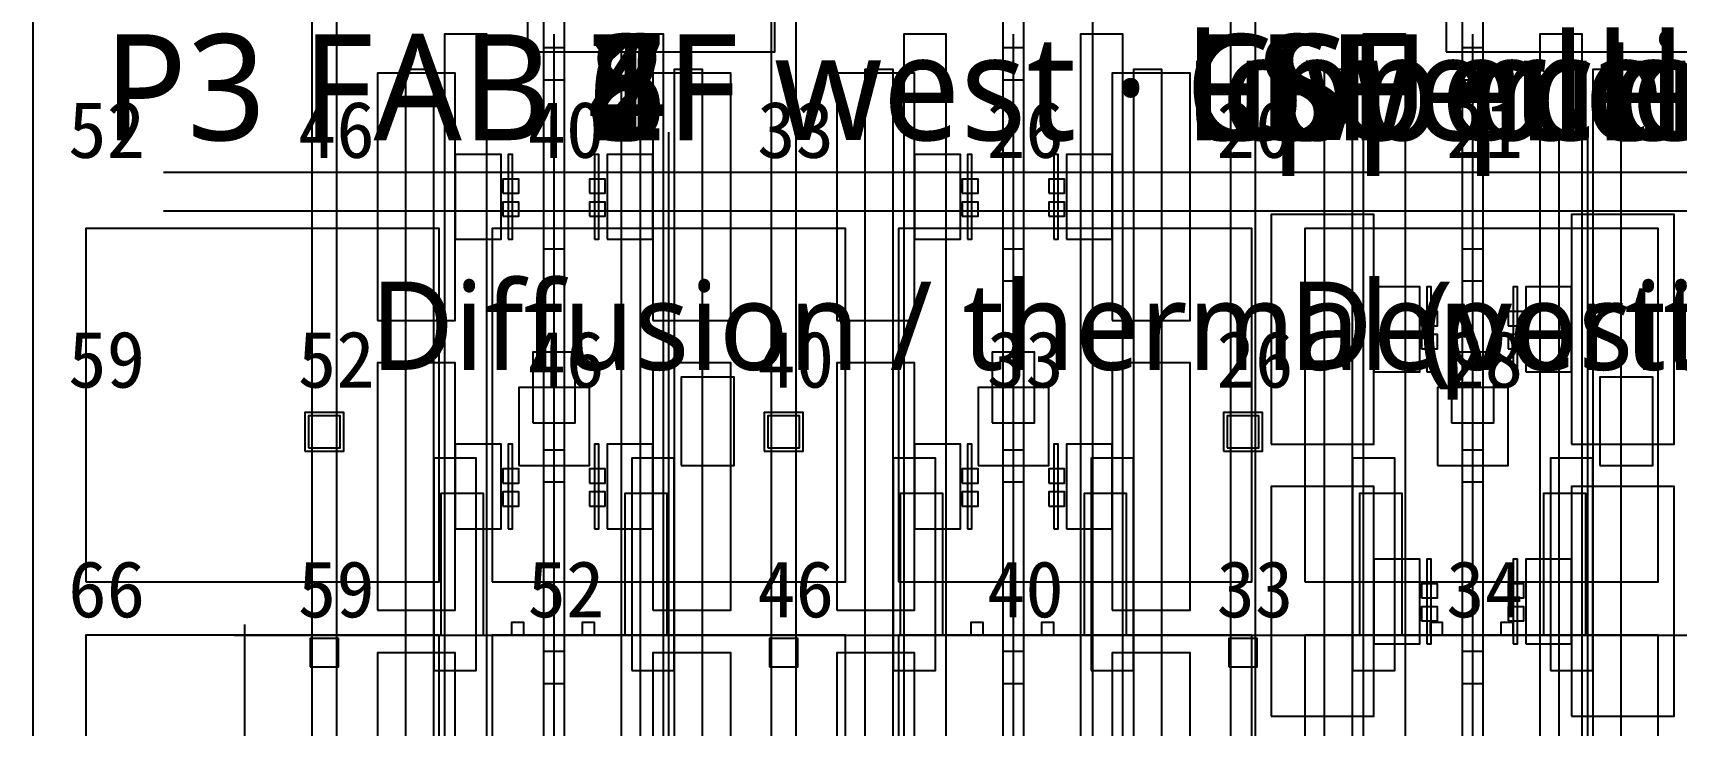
# Model space of a CAD drawing. Header units: metres. Extents: x -1640 to 1560, y -268 to 2338.
# Drawn here: x -280 to -233.49, y 1441.45 to 1461.04 of the extents above; entities that cross this region are included whole.
import ezdxf

# ---------------------------------------------------------------- set-up
doc = ezdxf.new("R2010")
doc.units = ezdxf.units.M
for name, color, linetype in [('1F_CHL', 4, 'Continuous'), ('1F_PUMP', 2, 'Continuous'), ('1F_SCR', 3, 'Continuous'), ('1F_STRUCT_COLUMN', 8, 'Continuous'), ('1F_TEXT', 7, 'Continuous'), ('1F_ZONE', 3, 'Continuous'), ('2F_CSF_LATERAL_RACK_CONCEPT', 9, 'Continuous'), ('2F_RFG', 5, 'Continuous'), ('2F_STRUCT_COLUMN', 8, 'Continuous'), ('2F_TEXT', 7, 'Continuous'), ('2F_VMB', 6, 'Continuous'), ('2F_ZONE', 3, 'Continuous'), ('3F_CLEANROOM_OVERHEAD_PIPE_DUCT_CONCEPT', 9, 'Continuous'), ('3F_CVD', 3, 'Continuous'), ('3F_DIFF', 4, 'Continuous'), ('3F_EHS_EGRESS_DIST_M', 2, 'Continuous'), ('3F_FOUP', 5, 'Continuous'), ('3F_OHT', 9, 'Continuous'), ('3F_OHTV', 1, 'Continuous'), ('3F_STRUCT_COLUMN', 8, 'Continuous'), ('3F_TBAR', 6, 'Continuous'), ('3F_TEXT', 7, 'Continuous'), ('3F_ZONE', 3, 'Continuous'), ('4F_FFU', 1, 'Continuous'), ('4F_STRUCT_PLENUM_TRUSS_CONCEPT', 9, 'Continuous'), ('4F_TEXT', 7, 'Continuous'), ('4F_ZONE', 3, 'Continuous'), ('5F_CHL', 4, 'Continuous'), ('5F_PUMP', 2, 'Continuous'), ('5F_SCR', 3, 'Continuous'), ('5F_STRUCT_COLUMN', 8, 'Continuous'), ('5F_TEXT', 7, 'Continuous'), ('5F_ZONE', 3, 'Continuous'), ('6F_CSF_LATERAL_RACK_CONCEPT', 9, 'Continuous'), ('6F_RFG', 5, 'Continuous'), ('6F_STRUCT_COLUMN', 8, 'Continuous'), ('6F_TEXT', 7, 'Continuous'), ('6F_VMB', 6, 'Continuous'), ('6F_ZONE', 3, 'Continuous'), ('7F_CLEANROOM_OVERHEAD_PIPE_DUCT_CONCEPT', 9, 'Continuous'), ('7F_CVD', 3, 'Continuous'), ('7F_DIFF', 4, 'Continuous'), ('7F_EHS_EGRESS_DIST_M', 2, 'Continuous'), ('7F_FOUP', 5, 'Continuous'), ('7F_OHT', 9, 'Continuous'), ('7F_OHTV', 1, 'Continuous'), ('7F_STRUCT_COLUMN', 8, 'Continuous'), ('7F_TBAR', 6, 'Continuous'), ('7F_TEXT', 7, 'Continuous'), ('7F_ZONE', 3, 'Continuous'), ('8F_FFU', 1, 'Continuous'), ('8F_STRUCT_PLENUM_TRUSS_CONCEPT', 9, 'Continuous'), ('8F_TEXT', 7, 'Continuous'), ('8F_ZONE', 3, 'Continuous'), ('EHS_GAS_SUPPLY', 3, 'Continuous'), ('EHS_PROCESS_EXHAUST', 1, 'Continuous'), ('EHS_TREATED_EXHAUST', 30, 'Continuous'), ('RF_RSC', 4, 'Continuous'), ('UTIL_ELEC.LV_CONCEPT', 2, 'Continuous'), ('UTIL_GAS.SPEC_CONCEPT', 3, 'Continuous'), ('UTIL_PCW.R_CONCEPT', 1, 'Continuous'), ('UTIL_PCW.S_CONCEPT', 6, 'Continuous'), ('UTIL_UPW.R_CONCEPT', 2, 'Continuous'), ('UTIL_UPW.S_CONCEPT', 1, 'Continuous')]:
    doc.layers.add(name, color=color, linetype=linetype)
doc.styles.add('KO', font='malgun.ttf')

msp = doc.modelspace()

# ---------------------------------------------------------------- linework, layer by layer
at = {"layer": '1F_CHL'}
for points in [[(-261.65, 1448.8), (-260.15, 1448.8), (-260.15, 1451.3), (-261.65, 1451.3)], [(-235.65, 1448.8), (-234.15, 1448.8), (-234.15, 1451.3), (-235.65, 1451.3)]]:
    msp.add_lwpolyline(points, close=True, dxfattribs=at)
at = {"layer": '1F_PUMP'}
for points in [[(-268.45, 1444), (-267.25, 1444), (-267.25, 1448), (-268.45, 1448)], [(-263.25, 1444), (-262.05, 1444), (-262.05, 1448), (-263.25, 1448)], [(-255.45, 1444), (-254.25, 1444), (-254.25, 1448), (-255.45, 1448)], [(-250.25, 1444), (-249.05, 1444), (-249.05, 1448), (-250.25, 1448)], [(-242.45, 1444), (-241.25, 1444), (-241.25, 1448), (-242.45, 1448)], [(-237.25, 1444), (-236.05, 1444), (-236.05, 1448), (-237.25, 1448)]]:
    msp.add_lwpolyline(points, close=True, dxfattribs=at)
at = {"layer": '1F_SCR'}
for points in [[(-266.25, 1448.8), (-264.25, 1448.8), (-264.25, 1451), (-266.25, 1451)], [(-253.25, 1448.8), (-251.25, 1448.8), (-251.25, 1451), (-253.25, 1451)], [(-240.25, 1448.8), (-238.25, 1448.8), (-238.25, 1451), (-240.25, 1451)]]:
    msp.add_lwpolyline(points, close=True, dxfattribs=at)
at = {"layer": '1F_STRUCT_COLUMN'}
for points in [[(-272.3, 1449.2), (-271.2, 1449.2), (-271.2, 1450.3), (-272.3, 1450.3)], [(-259.3, 1449.2), (-258.2, 1449.2), (-258.2, 1450.3), (-259.3, 1450.3)], [(-246.3, 1449.2), (-245.2, 1449.2), (-245.2, 1450.3), (-246.3, 1450.3)]]:
    msp.add_lwpolyline(points, close=True, dxfattribs=at)
at = {"layer": '1F_ZONE'}
msp.add_lwpolyline([(-280, 1306), (-3.5, 1306), (-3.5, 1464), (-280, 1464)], close=True, dxfattribs=at)
at = {"layer": '2F_CSF_LATERAL_RACK_CONCEPT'}
for points in [[(-269.45, 1310), (-268.65, 1310), (-268.65, 1460), (-269.45, 1460)], [(-261.85, 1310), (-261.05, 1310), (-261.05, 1460), (-261.85, 1460)], [(-256.45, 1310), (-255.65, 1310), (-255.65, 1460), (-256.45, 1460)], [(-248.85, 1310), (-248.05, 1310), (-248.05, 1460), (-248.85, 1460)], [(-243.45, 1310), (-242.65, 1310), (-242.65, 1460), (-243.45, 1460)], [(-235.85, 1310), (-235.05, 1310), (-235.05, 1460), (-235.85, 1460)]]:
    msp.add_lwpolyline(points, close=True, dxfattribs=at)
at = {"layer": '2F_RFG'}
for points in [[(-268.65, 1443), (-267.45, 1443), (-267.45, 1449), (-268.65, 1449)], [(-263.05, 1443), (-261.85, 1443), (-261.85, 1449), (-263.05, 1449)], [(-255.65, 1443), (-254.45, 1443), (-254.45, 1449), (-255.65, 1449)], [(-250.05, 1443), (-248.85, 1443), (-248.85, 1449), (-250.05, 1449)], [(-242.65, 1443), (-241.45, 1443), (-241.45, 1449), (-242.65, 1449)], [(-237.05, 1443), (-235.85, 1443), (-235.85, 1449), (-237.05, 1449)]]:
    msp.add_lwpolyline(points, close=True, dxfattribs=at)
at = {"layer": '2F_STRUCT_COLUMN'}
for points in [[(-272.2, 1449.3), (-271.3, 1449.3), (-271.3, 1450.2), (-272.2, 1450.2)], [(-259.2, 1449.3), (-258.3, 1449.3), (-258.3, 1450.2), (-259.2, 1450.2)], [(-246.2, 1449.3), (-245.3, 1449.3), (-245.3, 1450.2), (-246.2, 1450.2)]]:
    msp.add_lwpolyline(points, close=True, dxfattribs=at)
at = {"layer": '2F_VMB'}
for points in [[(-265.85, 1450), (-264.65, 1450), (-264.65, 1452), (-265.85, 1452)], [(-252.85, 1450), (-251.65, 1450), (-251.65, 1452), (-252.85, 1452)], [(-239.85, 1450), (-238.65, 1450), (-238.65, 1452), (-239.85, 1452)]]:
    msp.add_lwpolyline(points, close=True, dxfattribs=at)
at = {"layer": '2F_ZONE'}
msp.add_lwpolyline([(-280, 1306), (-3.5, 1306), (-3.5, 1464), (-280, 1464)], close=True, dxfattribs=at)
at = {"layer": '3F_CLEANROOM_OVERHEAD_PIPE_DUCT_CONCEPT'}
for points in [[(-268.35, 1309), (-267.15, 1309), (-267.15, 1461), (-268.35, 1461)], [(-263.35, 1309), (-262.15, 1309), (-262.15, 1461), (-263.35, 1461)], [(-255.35, 1309), (-254.15, 1309), (-254.15, 1461), (-255.35, 1461)], [(-250.35, 1309), (-249.15, 1309), (-249.15, 1461), (-250.35, 1461)], [(-242.35, 1309), (-241.15, 1309), (-241.15, 1461), (-242.35, 1461)], [(-237.35, 1309), (-236.15, 1309), (-236.15, 1461), (-237.35, 1461)]]:
    msp.add_lwpolyline(points, close=True, dxfattribs=at)
at = {"layer": '3F_CVD'}
for points in [[(-244.95, 1449.4), (-242.05, 1449.4), (-242.05, 1455.9), (-244.95, 1455.9)], [(-236.45, 1449.4), (-233.55, 1449.4), (-233.55, 1455.9), (-236.45, 1455.9)], [(-242.05, 1451.45), (-240.75, 1451.45), (-240.75, 1453.85), (-242.05, 1453.85)], [(-237.75, 1451.45), (-236.45, 1451.45), (-236.45, 1453.85), (-237.75, 1453.85)], [(-244.95, 1441.7), (-242.05, 1441.7), (-242.05, 1448.2), (-244.95, 1448.2)], [(-236.45, 1441.7), (-233.55, 1441.7), (-233.55, 1448.2), (-236.45, 1448.2)], [(-242.05, 1443.75), (-240.75, 1443.75), (-240.75, 1446.15), (-242.05, 1446.15)], [(-237.75, 1443.75), (-236.45, 1443.75), (-236.45, 1446.15), (-237.75, 1446.15)]]:
    msp.add_lwpolyline(points, close=True, dxfattribs=at)
at = {"layer": '3F_DIFF'}
for points in [[(-270.25, 1452.9), (-268.05, 1452.9), (-268.05, 1459.9), (-270.25, 1459.9)], [(-262.45, 1452.9), (-260.25, 1452.9), (-260.25, 1459.9), (-262.45, 1459.9)], [(-257.25, 1452.9), (-255.05, 1452.9), (-255.05, 1459.9), (-257.25, 1459.9)], [(-249.45, 1452.9), (-247.25, 1452.9), (-247.25, 1459.9), (-249.45, 1459.9)], [(-268.05, 1455.2), (-266.75, 1455.2), (-266.75, 1457.6), (-268.05, 1457.6)], [(-263.75, 1455.2), (-262.45, 1455.2), (-262.45, 1457.6), (-263.75, 1457.6)], [(-255.05, 1455.2), (-253.75, 1455.2), (-253.75, 1457.6), (-255.05, 1457.6)], [(-250.75, 1455.2), (-249.45, 1455.2), (-249.45, 1457.6), (-250.75, 1457.6)], [(-270.25, 1444.7), (-268.05, 1444.7), (-268.05, 1451.7), (-270.25, 1451.7)], [(-262.45, 1444.7), (-260.25, 1444.7), (-260.25, 1451.7), (-262.45, 1451.7)], [(-257.25, 1444.7), (-255.05, 1444.7), (-255.05, 1451.7), (-257.25, 1451.7)], [(-249.45, 1444.7), (-247.25, 1444.7), (-247.25, 1451.7), (-249.45, 1451.7)], [(-268.05, 1447), (-266.75, 1447), (-266.75, 1449.4), (-268.05, 1449.4)], [(-263.75, 1447), (-262.45, 1447), (-262.45, 1449.4), (-263.75, 1449.4)], [(-255.05, 1447), (-253.75, 1447), (-253.75, 1449.4), (-255.05, 1449.4)], [(-250.75, 1447), (-249.45, 1447), (-249.45, 1449.4), (-250.75, 1449.4)], [(-270.25, 1436.5), (-268.05, 1436.5), (-268.05, 1443.5), (-270.25, 1443.5)], [(-262.45, 1436.5), (-260.25, 1436.5), (-260.25, 1443.5), (-262.45, 1443.5)], [(-257.25, 1436.5), (-255.05, 1436.5), (-255.05, 1443.5), (-257.25, 1443.5)], [(-249.45, 1436.5), (-247.25, 1436.5), (-247.25, 1443.5), (-249.45, 1443.5)]]:
    msp.add_lwpolyline(points, close=True, dxfattribs=at)
at = {"layer": '3F_FOUP'}
for points in [[(-266.7, 1456.5), (-266.25, 1456.5), (-266.25, 1456.9), (-266.7, 1456.9)], [(-264.25, 1456.5), (-263.8, 1456.5), (-263.8, 1456.9), (-264.25, 1456.9)], [(-253.7, 1456.5), (-253.25, 1456.5), (-253.25, 1456.9), (-253.7, 1456.9)], [(-251.25, 1456.5), (-250.8, 1456.5), (-250.8, 1456.9), (-251.25, 1456.9)], [(-266.7, 1455.85), (-266.25, 1455.85), (-266.25, 1456.25), (-266.7, 1456.25)], [(-264.25, 1455.85), (-263.8, 1455.85), (-263.8, 1456.25), (-264.25, 1456.25)], [(-253.7, 1455.85), (-253.25, 1455.85), (-253.25, 1456.25), (-253.7, 1456.25)], [(-251.25, 1455.85), (-250.8, 1455.85), (-250.8, 1456.25), (-251.25, 1456.25)], [(-240.7, 1452.75), (-240.25, 1452.75), (-240.25, 1453.15), (-240.7, 1453.15)], [(-238.25, 1452.75), (-237.8, 1452.75), (-237.8, 1453.15), (-238.25, 1453.15)], [(-240.7, 1452.1), (-240.25, 1452.1), (-240.25, 1452.5), (-240.7, 1452.5)], [(-238.25, 1452.1), (-237.8, 1452.1), (-237.8, 1452.5), (-238.25, 1452.5)], [(-266.7, 1448.3), (-266.25, 1448.3), (-266.25, 1448.7), (-266.7, 1448.7)], [(-264.25, 1448.3), (-263.8, 1448.3), (-263.8, 1448.7), (-264.25, 1448.7)], [(-253.7, 1448.3), (-253.25, 1448.3), (-253.25, 1448.7), (-253.7, 1448.7)], [(-251.25, 1448.3), (-250.8, 1448.3), (-250.8, 1448.7), (-251.25, 1448.7)], [(-266.7, 1447.65), (-266.25, 1447.65), (-266.25, 1448.05), (-266.7, 1448.05)], [(-264.25, 1447.65), (-263.8, 1447.65), (-263.8, 1448.05), (-264.25, 1448.05)], [(-253.7, 1447.65), (-253.25, 1447.65), (-253.25, 1448.05), (-253.7, 1448.05)], [(-251.25, 1447.65), (-250.8, 1447.65), (-250.8, 1448.05), (-251.25, 1448.05)], [(-240.7, 1445.05), (-240.25, 1445.05), (-240.25, 1445.45), (-240.7, 1445.45)], [(-238.25, 1445.05), (-237.8, 1445.05), (-237.8, 1445.45), (-238.25, 1445.45)], [(-240.7, 1444.4), (-240.25, 1444.4), (-240.25, 1444.8), (-240.7, 1444.8)], [(-238.25, 1444.4), (-237.8, 1444.4), (-237.8, 1444.8), (-238.25, 1444.8)]]:
    msp.add_lwpolyline(points, close=True, dxfattribs=at)
at = {"layer": '3F_OHT'}
for p, q in [((-265.25, 1389), (-265.25, 1461)), ((-252.25, 1389), (-252.25, 1461)), ((-239.25, 1389), (-239.25, 1461))]:
    msp.add_line(p, q, dxfattribs=at)
at = {"layer": '3F_OHTV'}
for points in [[(-265.55, 1459.71), (-264.95, 1459.71), (-264.95, 1460.61), (-265.55, 1460.61)], [(-252.55, 1459.71), (-251.95, 1459.71), (-251.95, 1460.61), (-252.55, 1460.61)], [(-239.55, 1459.71), (-238.95, 1459.71), (-238.95, 1460.61), (-239.55, 1460.61)], [(-265.55, 1454.02), (-264.95, 1454.02), (-264.95, 1454.92), (-265.55, 1454.92)], [(-252.55, 1454.02), (-251.95, 1454.02), (-251.95, 1454.92), (-252.55, 1454.92)], [(-239.55, 1454.02), (-238.95, 1454.02), (-238.95, 1454.92), (-239.55, 1454.92)], [(-265.55, 1448.33), (-264.95, 1448.33), (-264.95, 1449.23), (-265.55, 1449.23)], [(-252.55, 1448.33), (-251.95, 1448.33), (-251.95, 1449.23), (-252.55, 1449.23)], [(-239.55, 1448.33), (-238.95, 1448.33), (-238.95, 1449.23), (-239.55, 1449.23)], [(-265.55, 1442.63), (-264.95, 1442.63), (-264.95, 1443.53), (-265.55, 1443.53)], [(-252.55, 1442.63), (-251.95, 1442.63), (-251.95, 1443.53), (-252.55, 1443.53)], [(-239.55, 1442.63), (-238.95, 1442.63), (-238.95, 1443.53), (-239.55, 1443.53)]]:
    msp.add_lwpolyline(points, close=True, dxfattribs=at)
at = {"layer": '3F_STRUCT_COLUMN'}
for points in [[(-272.15, 1443.1), (-271.35, 1443.1), (-271.35, 1443.9), (-272.15, 1443.9)], [(-259.15, 1443.1), (-258.35, 1443.1), (-258.35, 1443.9), (-259.15, 1443.9)], [(-246.15, 1443.1), (-245.35, 1443.1), (-245.35, 1443.9), (-246.15, 1443.9)]]:
    msp.add_lwpolyline(points, close=True, dxfattribs=at)
at = {"layer": '3F_TBAR'}
for points in [[(-266.55, 1455.2), (-266.43, 1455.2), (-266.43, 1457.6), (-266.55, 1457.6)], [(-264.1, 1455.2), (-263.98, 1455.2), (-263.98, 1457.6), (-264.1, 1457.6)], [(-253.55, 1455.2), (-253.43, 1455.2), (-253.43, 1457.6), (-253.55, 1457.6)], [(-251.1, 1455.2), (-250.98, 1455.2), (-250.98, 1457.6), (-251.1, 1457.6)], [(-240.55, 1451.45), (-240.43, 1451.45), (-240.43, 1453.85), (-240.55, 1453.85)], [(-238.1, 1451.45), (-237.98, 1451.45), (-237.98, 1453.85), (-238.1, 1453.85)], [(-266.55, 1447), (-266.43, 1447), (-266.43, 1449.4), (-266.55, 1449.4)], [(-264.1, 1447), (-263.98, 1447), (-263.98, 1449.4), (-264.1, 1449.4)], [(-253.55, 1447), (-253.43, 1447), (-253.43, 1449.4), (-253.55, 1449.4)], [(-251.1, 1447), (-250.98, 1447), (-250.98, 1449.4), (-251.1, 1449.4)], [(-240.55, 1443.75), (-240.43, 1443.75), (-240.43, 1446.15), (-240.55, 1446.15)], [(-238.1, 1443.75), (-237.98, 1443.75), (-237.98, 1446.15), (-238.1, 1446.15)]]:
    msp.add_lwpolyline(points, close=True, dxfattribs=at)
at = {"layer": '3F_ZONE'}
msp.add_lwpolyline([(-280, 1306), (-3.5, 1306), (-3.5, 1464), (-280, 1464)], close=True, dxfattribs=at)
at = {"layer": '4F_FFU'}
for points in [[(-278.5, 1445.5), (-268.5, 1445.5), (-268.5, 1455.5), (-278.5, 1455.5)], [(-267, 1445.5), (-257, 1445.5), (-257, 1455.5), (-267, 1455.5)], [(-255.5, 1445.5), (-245.5, 1445.5), (-245.5, 1455.5), (-255.5, 1455.5)], [(-244, 1445.5), (-234, 1445.5), (-234, 1455.5), (-244, 1455.5)], [(-278.5, 1434), (-268.5, 1434), (-268.5, 1444), (-278.5, 1444)], [(-267, 1434), (-257, 1434), (-257, 1444), (-267, 1444)], [(-255.5, 1434), (-245.5, 1434), (-245.5, 1444), (-255.5, 1444)], [(-244, 1434), (-234, 1434), (-234, 1444), (-244, 1444)]]:
    msp.add_lwpolyline(points, close=True, dxfattribs=at)
at = {"layer": '4F_STRUCT_PLENUM_TRUSS_CONCEPT'}
for points in [[(-272.1, 1306), (-271.4, 1306), (-271.4, 1464), (-272.1, 1464)], [(-259.1, 1306), (-258.4, 1306), (-258.4, 1464), (-259.1, 1464)], [(-246.1, 1306), (-245.4, 1306), (-245.4, 1464), (-246.1, 1464)]]:
    msp.add_lwpolyline(points, close=True, dxfattribs=at)
at = {"layer": '4F_ZONE'}
msp.add_lwpolyline([(-280, 1306), (-3.5, 1306), (-3.5, 1464), (-280, 1464)], close=True, dxfattribs=at)
at = {"layer": '5F_CHL'}
for points in [[(-261.65, 1448.8), (-260.15, 1448.8), (-260.15, 1451.3), (-261.65, 1451.3)], [(-235.65, 1448.8), (-234.15, 1448.8), (-234.15, 1451.3), (-235.65, 1451.3)]]:
    msp.add_lwpolyline(points, close=True, dxfattribs=at)
at = {"layer": '5F_PUMP'}
for points in [[(-268.45, 1444), (-267.25, 1444), (-267.25, 1448), (-268.45, 1448)], [(-263.25, 1444), (-262.05, 1444), (-262.05, 1448), (-263.25, 1448)], [(-255.45, 1444), (-254.25, 1444), (-254.25, 1448), (-255.45, 1448)], [(-250.25, 1444), (-249.05, 1444), (-249.05, 1448), (-250.25, 1448)], [(-242.45, 1444), (-241.25, 1444), (-241.25, 1448), (-242.45, 1448)], [(-237.25, 1444), (-236.05, 1444), (-236.05, 1448), (-237.25, 1448)]]:
    msp.add_lwpolyline(points, close=True, dxfattribs=at)
at = {"layer": '5F_SCR'}
for points in [[(-266.25, 1448.8), (-264.25, 1448.8), (-264.25, 1451), (-266.25, 1451)], [(-253.25, 1448.8), (-251.25, 1448.8), (-251.25, 1451), (-253.25, 1451)], [(-240.25, 1448.8), (-238.25, 1448.8), (-238.25, 1451), (-240.25, 1451)]]:
    msp.add_lwpolyline(points, close=True, dxfattribs=at)
at = {"layer": '5F_STRUCT_COLUMN'}
for points in [[(-272.3, 1449.2), (-271.2, 1449.2), (-271.2, 1450.3), (-272.3, 1450.3)], [(-259.3, 1449.2), (-258.2, 1449.2), (-258.2, 1450.3), (-259.3, 1450.3)], [(-246.3, 1449.2), (-245.2, 1449.2), (-245.2, 1450.3), (-246.3, 1450.3)]]:
    msp.add_lwpolyline(points, close=True, dxfattribs=at)
at = {"layer": '5F_ZONE'}
msp.add_lwpolyline([(-280, 1306), (-3.5, 1306), (-3.5, 1464), (-280, 1464)], close=True, dxfattribs=at)
at = {"layer": '6F_CSF_LATERAL_RACK_CONCEPT'}
for points in [[(-269.45, 1310), (-268.65, 1310), (-268.65, 1460), (-269.45, 1460)], [(-261.85, 1310), (-261.05, 1310), (-261.05, 1460), (-261.85, 1460)], [(-256.45, 1310), (-255.65, 1310), (-255.65, 1460), (-256.45, 1460)], [(-248.85, 1310), (-248.05, 1310), (-248.05, 1460), (-248.85, 1460)], [(-243.45, 1310), (-242.65, 1310), (-242.65, 1460), (-243.45, 1460)], [(-235.85, 1310), (-235.05, 1310), (-235.05, 1460), (-235.85, 1460)]]:
    msp.add_lwpolyline(points, close=True, dxfattribs=at)
at = {"layer": '6F_RFG'}
for points in [[(-268.65, 1443), (-267.45, 1443), (-267.45, 1449), (-268.65, 1449)], [(-263.05, 1443), (-261.85, 1443), (-261.85, 1449), (-263.05, 1449)], [(-255.65, 1443), (-254.45, 1443), (-254.45, 1449), (-255.65, 1449)], [(-250.05, 1443), (-248.85, 1443), (-248.85, 1449), (-250.05, 1449)], [(-242.65, 1443), (-241.45, 1443), (-241.45, 1449), (-242.65, 1449)], [(-237.05, 1443), (-235.85, 1443), (-235.85, 1449), (-237.05, 1449)]]:
    msp.add_lwpolyline(points, close=True, dxfattribs=at)
at = {"layer": '6F_STRUCT_COLUMN'}
for points in [[(-272.2, 1449.3), (-271.3, 1449.3), (-271.3, 1450.2), (-272.2, 1450.2)], [(-259.2, 1449.3), (-258.3, 1449.3), (-258.3, 1450.2), (-259.2, 1450.2)], [(-246.2, 1449.3), (-245.3, 1449.3), (-245.3, 1450.2), (-246.2, 1450.2)]]:
    msp.add_lwpolyline(points, close=True, dxfattribs=at)
at = {"layer": '6F_VMB'}
for points in [[(-265.85, 1450), (-264.65, 1450), (-264.65, 1452), (-265.85, 1452)], [(-252.85, 1450), (-251.65, 1450), (-251.65, 1452), (-252.85, 1452)], [(-239.85, 1450), (-238.65, 1450), (-238.65, 1452), (-239.85, 1452)]]:
    msp.add_lwpolyline(points, close=True, dxfattribs=at)
at = {"layer": '6F_ZONE'}
msp.add_lwpolyline([(-280, 1306), (-3.5, 1306), (-3.5, 1464), (-280, 1464)], close=True, dxfattribs=at)
at = {"layer": '7F_CLEANROOM_OVERHEAD_PIPE_DUCT_CONCEPT'}
for points in [[(-268.35, 1309), (-267.15, 1309), (-267.15, 1461), (-268.35, 1461)], [(-263.35, 1309), (-262.15, 1309), (-262.15, 1461), (-263.35, 1461)], [(-255.35, 1309), (-254.15, 1309), (-254.15, 1461), (-255.35, 1461)], [(-250.35, 1309), (-249.15, 1309), (-249.15, 1461), (-250.35, 1461)], [(-242.35, 1309), (-241.15, 1309), (-241.15, 1461), (-242.35, 1461)], [(-237.35, 1309), (-236.15, 1309), (-236.15, 1461), (-237.35, 1461)]]:
    msp.add_lwpolyline(points, close=True, dxfattribs=at)
at = {"layer": '7F_CVD'}
for points in [[(-244.95, 1449.4), (-242.05, 1449.4), (-242.05, 1455.9), (-244.95, 1455.9)], [(-236.45, 1449.4), (-233.55, 1449.4), (-233.55, 1455.9), (-236.45, 1455.9)], [(-242.05, 1451.45), (-240.75, 1451.45), (-240.75, 1453.85), (-242.05, 1453.85)], [(-237.75, 1451.45), (-236.45, 1451.45), (-236.45, 1453.85), (-237.75, 1453.85)], [(-244.95, 1441.7), (-242.05, 1441.7), (-242.05, 1448.2), (-244.95, 1448.2)], [(-236.45, 1441.7), (-233.55, 1441.7), (-233.55, 1448.2), (-236.45, 1448.2)], [(-242.05, 1443.75), (-240.75, 1443.75), (-240.75, 1446.15), (-242.05, 1446.15)], [(-237.75, 1443.75), (-236.45, 1443.75), (-236.45, 1446.15), (-237.75, 1446.15)]]:
    msp.add_lwpolyline(points, close=True, dxfattribs=at)
at = {"layer": '7F_DIFF'}
for points in [[(-270.25, 1452.9), (-268.05, 1452.9), (-268.05, 1459.9), (-270.25, 1459.9)], [(-262.45, 1452.9), (-260.25, 1452.9), (-260.25, 1459.9), (-262.45, 1459.9)], [(-257.25, 1452.9), (-255.05, 1452.9), (-255.05, 1459.9), (-257.25, 1459.9)], [(-249.45, 1452.9), (-247.25, 1452.9), (-247.25, 1459.9), (-249.45, 1459.9)], [(-268.05, 1455.2), (-266.75, 1455.2), (-266.75, 1457.6), (-268.05, 1457.6)], [(-263.75, 1455.2), (-262.45, 1455.2), (-262.45, 1457.6), (-263.75, 1457.6)], [(-255.05, 1455.2), (-253.75, 1455.2), (-253.75, 1457.6), (-255.05, 1457.6)], [(-250.75, 1455.2), (-249.45, 1455.2), (-249.45, 1457.6), (-250.75, 1457.6)], [(-270.25, 1444.7), (-268.05, 1444.7), (-268.05, 1451.7), (-270.25, 1451.7)], [(-262.45, 1444.7), (-260.25, 1444.7), (-260.25, 1451.7), (-262.45, 1451.7)], [(-257.25, 1444.7), (-255.05, 1444.7), (-255.05, 1451.7), (-257.25, 1451.7)], [(-249.45, 1444.7), (-247.25, 1444.7), (-247.25, 1451.7), (-249.45, 1451.7)], [(-268.05, 1447), (-266.75, 1447), (-266.75, 1449.4), (-268.05, 1449.4)], [(-263.75, 1447), (-262.45, 1447), (-262.45, 1449.4), (-263.75, 1449.4)], [(-255.05, 1447), (-253.75, 1447), (-253.75, 1449.4), (-255.05, 1449.4)], [(-250.75, 1447), (-249.45, 1447), (-249.45, 1449.4), (-250.75, 1449.4)], [(-270.25, 1436.5), (-268.05, 1436.5), (-268.05, 1443.5), (-270.25, 1443.5)], [(-262.45, 1436.5), (-260.25, 1436.5), (-260.25, 1443.5), (-262.45, 1443.5)], [(-257.25, 1436.5), (-255.05, 1436.5), (-255.05, 1443.5), (-257.25, 1443.5)], [(-249.45, 1436.5), (-247.25, 1436.5), (-247.25, 1443.5), (-249.45, 1443.5)]]:
    msp.add_lwpolyline(points, close=True, dxfattribs=at)
at = {"layer": '7F_FOUP'}
for points in [[(-266.7, 1456.5), (-266.25, 1456.5), (-266.25, 1456.9), (-266.7, 1456.9)], [(-264.25, 1456.5), (-263.8, 1456.5), (-263.8, 1456.9), (-264.25, 1456.9)], [(-253.7, 1456.5), (-253.25, 1456.5), (-253.25, 1456.9), (-253.7, 1456.9)], [(-251.25, 1456.5), (-250.8, 1456.5), (-250.8, 1456.9), (-251.25, 1456.9)], [(-266.7, 1455.85), (-266.25, 1455.85), (-266.25, 1456.25), (-266.7, 1456.25)], [(-264.25, 1455.85), (-263.8, 1455.85), (-263.8, 1456.25), (-264.25, 1456.25)], [(-253.7, 1455.85), (-253.25, 1455.85), (-253.25, 1456.25), (-253.7, 1456.25)], [(-251.25, 1455.85), (-250.8, 1455.85), (-250.8, 1456.25), (-251.25, 1456.25)], [(-240.7, 1452.75), (-240.25, 1452.75), (-240.25, 1453.15), (-240.7, 1453.15)], [(-238.25, 1452.75), (-237.8, 1452.75), (-237.8, 1453.15), (-238.25, 1453.15)], [(-240.7, 1452.1), (-240.25, 1452.1), (-240.25, 1452.5), (-240.7, 1452.5)], [(-238.25, 1452.1), (-237.8, 1452.1), (-237.8, 1452.5), (-238.25, 1452.5)], [(-266.7, 1448.3), (-266.25, 1448.3), (-266.25, 1448.7), (-266.7, 1448.7)], [(-264.25, 1448.3), (-263.8, 1448.3), (-263.8, 1448.7), (-264.25, 1448.7)], [(-253.7, 1448.3), (-253.25, 1448.3), (-253.25, 1448.7), (-253.7, 1448.7)], [(-251.25, 1448.3), (-250.8, 1448.3), (-250.8, 1448.7), (-251.25, 1448.7)], [(-266.7, 1447.65), (-266.25, 1447.65), (-266.25, 1448.05), (-266.7, 1448.05)], [(-264.25, 1447.65), (-263.8, 1447.65), (-263.8, 1448.05), (-264.25, 1448.05)], [(-253.7, 1447.65), (-253.25, 1447.65), (-253.25, 1448.05), (-253.7, 1448.05)], [(-251.25, 1447.65), (-250.8, 1447.65), (-250.8, 1448.05), (-251.25, 1448.05)], [(-240.7, 1445.05), (-240.25, 1445.05), (-240.25, 1445.45), (-240.7, 1445.45)], [(-238.25, 1445.05), (-237.8, 1445.05), (-237.8, 1445.45), (-238.25, 1445.45)], [(-240.7, 1444.4), (-240.25, 1444.4), (-240.25, 1444.8), (-240.7, 1444.8)], [(-238.25, 1444.4), (-237.8, 1444.4), (-237.8, 1444.8), (-238.25, 1444.8)]]:
    msp.add_lwpolyline(points, close=True, dxfattribs=at)
at = {"layer": '7F_OHT'}
for p, q in [((-265.25, 1389), (-265.25, 1461)), ((-252.25, 1389), (-252.25, 1461)), ((-239.25, 1389), (-239.25, 1461))]:
    msp.add_line(p, q, dxfattribs=at)
at = {"layer": '7F_OHTV'}
for points in [[(-265.55, 1459.71), (-264.95, 1459.71), (-264.95, 1460.61), (-265.55, 1460.61)], [(-252.55, 1459.71), (-251.95, 1459.71), (-251.95, 1460.61), (-252.55, 1460.61)], [(-239.55, 1459.71), (-238.95, 1459.71), (-238.95, 1460.61), (-239.55, 1460.61)], [(-265.55, 1454.02), (-264.95, 1454.02), (-264.95, 1454.92), (-265.55, 1454.92)], [(-252.55, 1454.02), (-251.95, 1454.02), (-251.95, 1454.92), (-252.55, 1454.92)], [(-239.55, 1454.02), (-238.95, 1454.02), (-238.95, 1454.92), (-239.55, 1454.92)], [(-265.55, 1448.33), (-264.95, 1448.33), (-264.95, 1449.23), (-265.55, 1449.23)], [(-252.55, 1448.33), (-251.95, 1448.33), (-251.95, 1449.23), (-252.55, 1449.23)], [(-239.55, 1448.33), (-238.95, 1448.33), (-238.95, 1449.23), (-239.55, 1449.23)], [(-265.55, 1442.63), (-264.95, 1442.63), (-264.95, 1443.53), (-265.55, 1443.53)], [(-252.55, 1442.63), (-251.95, 1442.63), (-251.95, 1443.53), (-252.55, 1443.53)], [(-239.55, 1442.63), (-238.95, 1442.63), (-238.95, 1443.53), (-239.55, 1443.53)]]:
    msp.add_lwpolyline(points, close=True, dxfattribs=at)
at = {"layer": '7F_STRUCT_COLUMN'}
for points in [[(-272.15, 1443.1), (-271.35, 1443.1), (-271.35, 1443.9), (-272.15, 1443.9)], [(-259.15, 1443.1), (-258.35, 1443.1), (-258.35, 1443.9), (-259.15, 1443.9)], [(-246.15, 1443.1), (-245.35, 1443.1), (-245.35, 1443.9), (-246.15, 1443.9)]]:
    msp.add_lwpolyline(points, close=True, dxfattribs=at)
at = {"layer": '7F_TBAR'}
for points in [[(-266.55, 1455.2), (-266.43, 1455.2), (-266.43, 1457.6), (-266.55, 1457.6)], [(-264.1, 1455.2), (-263.98, 1455.2), (-263.98, 1457.6), (-264.1, 1457.6)], [(-253.55, 1455.2), (-253.43, 1455.2), (-253.43, 1457.6), (-253.55, 1457.6)], [(-251.1, 1455.2), (-250.98, 1455.2), (-250.98, 1457.6), (-251.1, 1457.6)], [(-240.55, 1451.45), (-240.43, 1451.45), (-240.43, 1453.85), (-240.55, 1453.85)], [(-238.1, 1451.45), (-237.98, 1451.45), (-237.98, 1453.85), (-238.1, 1453.85)], [(-266.55, 1447), (-266.43, 1447), (-266.43, 1449.4), (-266.55, 1449.4)], [(-264.1, 1447), (-263.98, 1447), (-263.98, 1449.4), (-264.1, 1449.4)], [(-253.55, 1447), (-253.43, 1447), (-253.43, 1449.4), (-253.55, 1449.4)], [(-251.1, 1447), (-250.98, 1447), (-250.98, 1449.4), (-251.1, 1449.4)], [(-240.55, 1443.75), (-240.43, 1443.75), (-240.43, 1446.15), (-240.55, 1446.15)], [(-238.1, 1443.75), (-237.98, 1443.75), (-237.98, 1446.15), (-238.1, 1446.15)]]:
    msp.add_lwpolyline(points, close=True, dxfattribs=at)
at = {"layer": '7F_ZONE'}
msp.add_lwpolyline([(-280, 1306), (-3.5, 1306), (-3.5, 1464), (-280, 1464)], close=True, dxfattribs=at)
at = {"layer": '8F_FFU'}
for points in [[(-278.5, 1445.5), (-268.5, 1445.5), (-268.5, 1455.5), (-278.5, 1455.5)], [(-267, 1445.5), (-257, 1445.5), (-257, 1455.5), (-267, 1455.5)], [(-255.5, 1445.5), (-245.5, 1445.5), (-245.5, 1455.5), (-255.5, 1455.5)], [(-244, 1445.5), (-234, 1445.5), (-234, 1455.5), (-244, 1455.5)], [(-278.5, 1434), (-268.5, 1434), (-268.5, 1444), (-278.5, 1444)], [(-267, 1434), (-257, 1434), (-257, 1444), (-267, 1444)], [(-255.5, 1434), (-245.5, 1434), (-245.5, 1444), (-255.5, 1444)], [(-244, 1434), (-234, 1434), (-234, 1444), (-244, 1444)]]:
    msp.add_lwpolyline(points, close=True, dxfattribs=at)
at = {"layer": '8F_STRUCT_PLENUM_TRUSS_CONCEPT'}
for points in [[(-272.1, 1306), (-271.4, 1306), (-271.4, 1464), (-272.1, 1464)], [(-259.1, 1306), (-258.4, 1306), (-258.4, 1464), (-259.1, 1464)], [(-246.1, 1306), (-245.4, 1306), (-245.4, 1464), (-246.1, 1464)]]:
    msp.add_lwpolyline(points, close=True, dxfattribs=at)
at = {"layer": '8F_ZONE'}
msp.add_lwpolyline([(-280, 1306), (-3.5, 1306), (-3.5, 1464), (-280, 1464)], close=True, dxfattribs=at)
at = {"layer": 'EHS_GAS_SUPPLY'}
for points in [[(-264.45, 1444), (-264.1, 1444), (-264.1, 1444.35), (-264.45, 1444.35)], [(-264.45, 1444), (-264.1, 1444), (-264.1, 1444.35), (-264.45, 1444.35)], [(-251.45, 1444), (-251.1, 1444), (-251.1, 1444.35), (-251.45, 1444.35)], [(-251.45, 1444), (-251.1, 1444), (-251.1, 1444.35), (-251.45, 1444.35)], [(-238.45, 1444), (-238.1, 1444), (-238.1, 1444.35), (-238.45, 1444.35)], [(-238.45, 1444), (-238.1, 1444), (-238.1, 1444.35), (-238.45, 1444.35)]]:
    msp.add_lwpolyline(points, close=True, dxfattribs=at)
at = {"layer": 'EHS_PROCESS_EXHAUST'}
for points in [[(-266.45, 1444), (-266.1, 1444), (-266.1, 1444.35), (-266.45, 1444.35)], [(-266.45, 1444), (-266.1, 1444), (-266.1, 1444.35), (-266.45, 1444.35)], [(-253.45, 1444), (-253.1, 1444), (-253.1, 1444.35), (-253.45, 1444.35)], [(-253.45, 1444), (-253.1, 1444), (-253.1, 1444.35), (-253.45, 1444.35)], [(-240.45, 1444), (-240.1, 1444), (-240.1, 1444.35), (-240.45, 1444.35)], [(-240.45, 1444), (-240.1, 1444), (-240.1, 1444.35), (-240.45, 1444.35)]]:
    msp.add_lwpolyline(points, close=True, dxfattribs=at)
at = {"layer": 'EHS_TREATED_EXHAUST'}
for points in [[(-265.55, 1310), (-264.95, 1310), (-264.95, 1472), (-265.55, 1472)], [(-265.55, 1310), (-264.95, 1310), (-264.95, 1472), (-265.55, 1472)], [(-252.55, 1310), (-251.95, 1310), (-251.95, 1472), (-252.55, 1472)], [(-252.55, 1310), (-251.95, 1310), (-251.95, 1472), (-252.55, 1472)], [(-239.55, 1310), (-238.95, 1310), (-238.95, 1472), (-239.55, 1472)], [(-239.55, 1310), (-238.95, 1310), (-238.95, 1472), (-239.55, 1472)]]:
    msp.add_lwpolyline(points, close=True, dxfattribs=at)
at = {"layer": 'RF_RSC'}
for points in [[(-266, 1460.5), (-259, 1460.5), (-259, 1465.5), (-266, 1465.5)], [(-240, 1460.5), (-233, 1460.5), (-233, 1465.5), (-240, 1465.5)]]:
    msp.add_lwpolyline(points, close=True, dxfattribs=at)
at = {"layer": 'UTIL_ELEC.LV_CONCEPT'}
msp.add_line((-250, 1311.7), (-250, 1472.3), dxfattribs=at)
msp.add_line((-250, 1311.7), (-250, 1472.3), dxfattribs=at)
at = {"layer": 'UTIL_GAS.SPEC_CONCEPT'}
for p, q in [((-274, 1325.7), (-274, 1444.3)), ((-274, 1325.7), (-274, 1444.3)), ((-274.3, 1444), (293.3, 1444)), ((-274.3, 1444), (293.3, 1444))]:
    msp.add_line(p, q, dxfattribs=at)
at = {"layer": 'UTIL_PCW.R_CONCEPT'}
for p, q in [((-262.005, 1311.78), (-262.005, 1458.23)), ((-262.005, 1311.78), (-262.005, 1458.23)), ((-235.995, 1311.78), (-235.995, 1458.23)), ((-235.995, 1311.78), (-235.995, 1458.23))]:
    msp.add_line(p, q, dxfattribs=at)
at = {"layer": 'UTIL_PCW.S_CONCEPT'}
for p, q in [((-262.805, 1311.78), (-262.805, 1458.23)), ((-262.805, 1311.78), (-262.805, 1458.23)), ((-236.805, 1311.78), (-236.805, 1458.23)), ((-236.805, 1311.78), (-236.805, 1458.23))]:
    msp.add_line(p, q, dxfattribs=at)
at = {"layer": 'UTIL_UPW.R_CONCEPT'}
msp.add_line((-276.3, 1457.1), (293.3, 1457.1), dxfattribs=at)
msp.add_line((-276.3, 1457.1), (293.3, 1457.1), dxfattribs=at)
at = {"layer": 'UTIL_UPW.S_CONCEPT'}
msp.add_line((-276.3, 1456), (293.3, 1456), dxfattribs=at)
msp.add_line((-276.3, 1456), (293.3, 1456), dxfattribs=at)

# ---------------------------------------------------------------- texts
at = {"layer": '1F_TEXT', "style": 'KO'}
msp.add_text('P3 FAB 1F west · FSF · utility subfab (lower)', height=3, dxfattribs=at).set_placement((-278, 1458))
at = {"layer": '2F_TEXT', "style": 'KO'}
msp.add_text('P3 FAB 2F west · CSF · clean subfab (lower)', height=3, dxfattribs=at).set_placement((-278, 1458))
at = {"layer": '3F_EHS_EGRESS_DIST_M'}
for s, p in [('52', (-279, 1457.5)), ('46', (-272.5, 1457.5)), ('40', (-266, 1457.5)), ('33', (-259.5, 1457.5)), ('26', (-253, 1457.5)), ('20', (-246.5, 1457.5)), ('21', (-240, 1457.5)), ('59', (-279, 1451)), ('52', (-272.5, 1451)), ('46', (-266, 1451)), ('40', (-259.5, 1451)), ('33', (-253, 1451)), ('26', (-246.5, 1451)), ('28', (-240, 1451)), ('66', (-279, 1444.5)), ('59', (-272.5, 1444.5)), ('52', (-266, 1444.5)), ('46', (-259.5, 1444.5)), ('40', (-253, 1444.5)), ('33', (-246.5, 1444.5)), ('34', (-240, 1444.5))]:
    msp.add_text(s, height=1.6, dxfattribs=at).set_placement(p)
at = {"layer": '3F_TEXT', "style": 'KO'}
for s, height, p in [('P3 FAB 3F west · lower cleanroom (FAB) · Ph1', 3, (-278, 1458)), ('Diffusion / thermal (vertical furnace) zone (concept)', 2.5, (-270.45, 1451.5)), ('Deposition (CVD/ALD/PVD) zone (concept)', 2.5, (-244.45, 1451.5))]:
    msp.add_text(s, height=height, dxfattribs=at).set_placement(p)
at = {"layer": '4F_TEXT', "style": 'KO'}
msp.add_text('P3 FAB 4F west · FFU plenum and truss (lower)', height=3, dxfattribs=at).set_placement((-278, 1458))
at = {"layer": '5F_TEXT', "style": 'KO'}
msp.add_text('P3 FAB 5F west · FSF · utility subfab (upper)', height=3, dxfattribs=at).set_placement((-278, 1458))
at = {"layer": '6F_TEXT', "style": 'KO'}
msp.add_text('P3 FAB 6F west · CSF · clean subfab (upper)', height=3, dxfattribs=at).set_placement((-278, 1458))
at = {"layer": '7F_EHS_EGRESS_DIST_M'}
for s, p in [('52', (-279, 1457.5)), ('46', (-272.5, 1457.5)), ('40', (-266, 1457.5)), ('33', (-259.5, 1457.5)), ('26', (-253, 1457.5)), ('20', (-246.5, 1457.5)), ('21', (-240, 1457.5)), ('59', (-279, 1451)), ('52', (-272.5, 1451)), ('46', (-266, 1451)), ('40', (-259.5, 1451)), ('33', (-253, 1451)), ('26', (-246.5, 1451)), ('28', (-240, 1451)), ('66', (-279, 1444.5)), ('59', (-272.5, 1444.5)), ('52', (-266, 1444.5)), ('46', (-259.5, 1444.5)), ('40', (-253, 1444.5)), ('33', (-246.5, 1444.5)), ('34', (-240, 1444.5))]:
    msp.add_text(s, height=1.6, dxfattribs=at).set_placement(p)
at = {"layer": '7F_TEXT', "style": 'KO'}
for s, height, p in [('P3 FAB 7F west · upper cleanroom (FAB) · Ph2', 3, (-278, 1458)), ('Diffusion / thermal (vertical furnace) zone (concept)', 2.5, (-270.45, 1451.5)), ('Deposition (CVD/ALD/PVD) zone (concept)', 2.5, (-244.45, 1451.5))]:
    msp.add_text(s, height=height, dxfattribs=at).set_placement(p)
at = {"layer": '8F_TEXT', "style": 'KO'}
msp.add_text('P3 FAB 8F west · FFU plenum and roof truss (upper)', height=3, dxfattribs=at).set_placement((-278, 1458))

doc.saveas('drawing.dxf')
